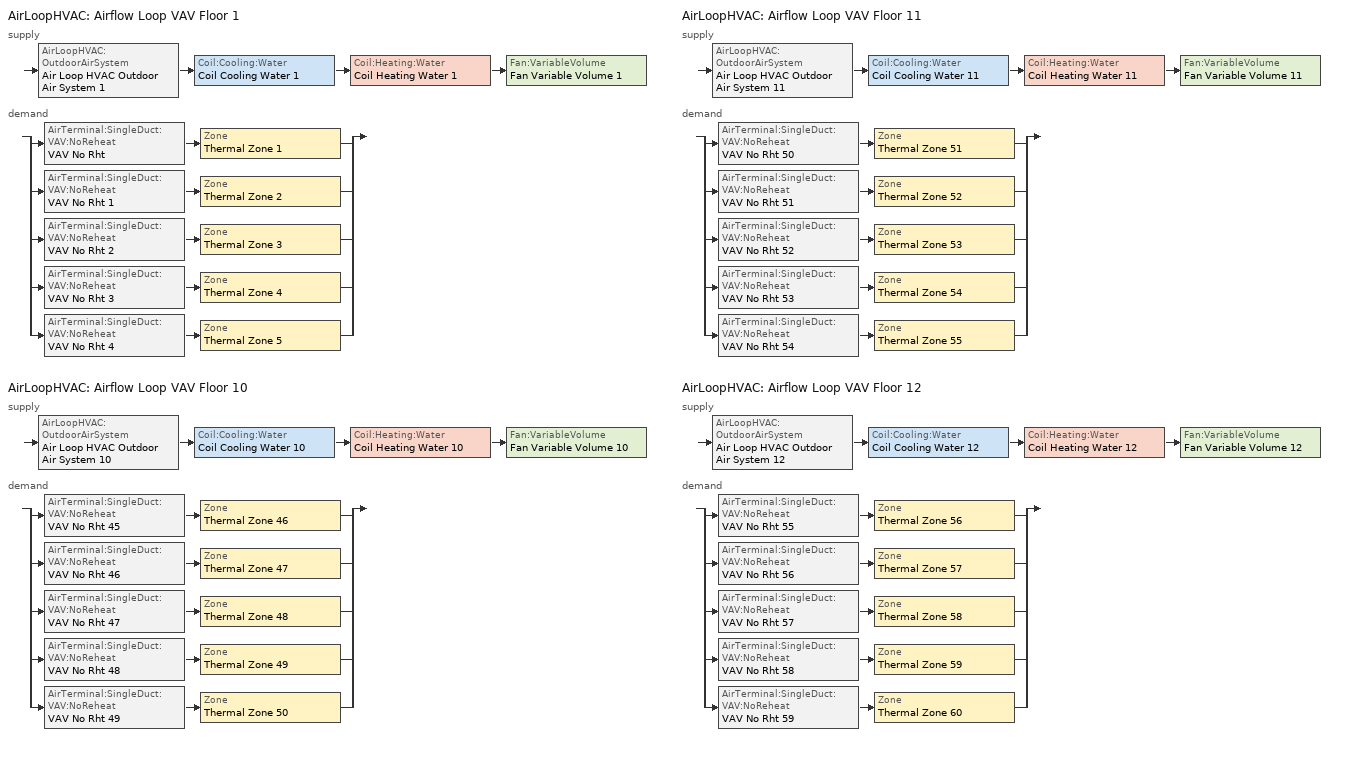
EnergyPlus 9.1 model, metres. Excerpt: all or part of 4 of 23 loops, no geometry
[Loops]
AirLoopHVAC 'Airflow Loop VAV Floor 1'
 supply: AirLoopHVAC:OutdoorAirSystem 'Air Loop HVAC Outdoor Air System 1' > Coil:Cooling:Water 'Coil Cooling Water 1' > Coil:Heating:Water 'Coil Heating Water 1' > Fan:VariableVolume 'Fan Variable Volume 1'
 demand: split
  | AirTerminal:SingleDuct:VAV:NoReheat 'VAV No Rht' > Zone 'Thermal Zone 1'
  | AirTerminal:SingleDuct:VAV:NoReheat 'VAV No Rht 1' > Zone 'Thermal Zone 2'
  | AirTerminal:SingleDuct:VAV:NoReheat 'VAV No Rht 2' > Zone 'Thermal Zone 3'
  | AirTerminal:SingleDuct:VAV:NoReheat 'VAV No Rht 3' > Zone 'Thermal Zone 4'
  | AirTerminal:SingleDuct:VAV:NoReheat 'VAV No Rht 4' > Zone 'Thermal Zone 5'
AirLoopHVAC 'Airflow Loop VAV Floor 10'
 supply: AirLoopHVAC:OutdoorAirSystem 'Air Loop HVAC Outdoor Air System 10' > Coil:Cooling:Water 'Coil Cooling Water 10' > Coil:Heating:Water 'Coil Heating Water 10' > Fan:VariableVolume 'Fan Variable Volume 10'
 demand: split
  | AirTerminal:SingleDuct:VAV:NoReheat 'VAV No Rht 45' > Zone 'Thermal Zone 46'
  | AirTerminal:SingleDuct:VAV:NoReheat 'VAV No Rht 46' > Zone 'Thermal Zone 47'
  | AirTerminal:SingleDuct:VAV:NoReheat 'VAV No Rht 47' > Zone 'Thermal Zone 48'
  | AirTerminal:SingleDuct:VAV:NoReheat 'VAV No Rht 48' > Zone 'Thermal Zone 49'
  | AirTerminal:SingleDuct:VAV:NoReheat 'VAV No Rht 49' > Zone 'Thermal Zone 50'
AirLoopHVAC 'Airflow Loop VAV Floor 11'
 supply: AirLoopHVAC:OutdoorAirSystem 'Air Loop HVAC Outdoor Air System 11' > Coil:Cooling:Water 'Coil Cooling Water 11' > Coil:Heating:Water 'Coil Heating Water 11' > Fan:VariableVolume 'Fan Variable Volume 11'
 demand: split
  | AirTerminal:SingleDuct:VAV:NoReheat 'VAV No Rht 50' > Zone 'Thermal Zone 51'
  | AirTerminal:SingleDuct:VAV:NoReheat 'VAV No Rht 51' > Zone 'Thermal Zone 52'
  | AirTerminal:SingleDuct:VAV:NoReheat 'VAV No Rht 52' > Zone 'Thermal Zone 53'
  | AirTerminal:SingleDuct:VAV:NoReheat 'VAV No Rht 53' > Zone 'Thermal Zone 54'
  | AirTerminal:SingleDuct:VAV:NoReheat 'VAV No Rht 54' > Zone 'Thermal Zone 55'
AirLoopHVAC 'Airflow Loop VAV Floor 12'
 supply: AirLoopHVAC:OutdoorAirSystem 'Air Loop HVAC Outdoor Air System 12' > Coil:Cooling:Water 'Coil Cooling Water 12' > Coil:Heating:Water 'Coil Heating Water 12' > Fan:VariableVolume 'Fan Variable Volume 12'
 demand: split
  | AirTerminal:SingleDuct:VAV:NoReheat 'VAV No Rht 55' > Zone 'Thermal Zone 56'
  | AirTerminal:SingleDuct:VAV:NoReheat 'VAV No Rht 56' > Zone 'Thermal Zone 57'
  | AirTerminal:SingleDuct:VAV:NoReheat 'VAV No Rht 57' > Zone 'Thermal Zone 58'
  | AirTerminal:SingleDuct:VAV:NoReheat 'VAV No Rht 58' > Zone 'Thermal Zone 59'
  | AirTerminal:SingleDuct:VAV:NoReheat 'VAV No Rht 59' > Zone 'Thermal Zone 60'
[ZoneControl:Thermostat]
Name | Zone or ZoneList | Control Type Schedule | Control 1
Thermal Zone 1 Thermostat | Thermal Zone 1 | Thermal Zone 1 Thermostat Schedule | Thermostat Setpoint Dual Setpoint 1
Thermal Zone 2 Thermostat | Thermal Zone 2 | Thermal Zone 2 Thermostat Schedule | Thermostat Setpoint Dual Setpoint 90
Thermal Zone 3 Thermostat | Thermal Zone 3 | Thermal Zone 3 Thermostat Schedule | Thermostat Setpoint Dual Setpoint 91
Thermal Zone 4 Thermostat | Thermal Zone 4 | Thermal Zone 4 Thermostat Schedule | Thermostat Setpoint Dual Setpoint 92
Thermal Zone 46 Thermostat | Thermal Zone 46 | Thermal Zone 46 Thermostat Schedule | Thermostat Setpoint Dual Setpoint 35
Thermal Zone 47 Thermostat | Thermal Zone 47 | Thermal Zone 47 Thermostat Schedule | Thermostat Setpoint Dual Setpoint 36
Thermal Zone 48 Thermostat | Thermal Zone 48 | Thermal Zone 48 Thermostat Schedule | Thermostat Setpoint Dual Setpoint 37
Thermal Zone 49 Thermostat | Thermal Zone 49 | Thermal Zone 49 Thermostat Schedule | Thermostat Setpoint Dual Setpoint 38
Thermal Zone 5 Thermostat | Thermal Zone 5 | Thermal Zone 5 Thermostat Schedule | Thermostat Setpoint Dual Setpoint 93
Thermal Zone 50 Thermostat | Thermal Zone 50 | Thermal Zone 50 Thermostat Schedule | Thermostat Setpoint Dual Setpoint 39
Thermal Zone 51 Thermostat | Thermal Zone 51 | Thermal Zone 51 Thermostat Schedule | Thermostat Setpoint Dual Setpoint 40
Thermal Zone 52 Thermostat | Thermal Zone 52 | Thermal Zone 52 Thermostat Schedule | Thermostat Setpoint Dual Setpoint 41
Thermal Zone 53 Thermostat | Thermal Zone 53 | Thermal Zone 53 Thermostat Schedule | Thermostat Setpoint Dual Setpoint 42
Thermal Zone 54 Thermostat | Thermal Zone 54 | Thermal Zone 54 Thermostat Schedule | Thermostat Setpoint Dual Setpoint 43
Thermal Zone 55 Thermostat | Thermal Zone 55 | Thermal Zone 55 Thermostat Schedule | Thermostat Setpoint Dual Setpoint 44
Thermal Zone 56 Thermostat | Thermal Zone 56 | Thermal Zone 56 Thermostat Schedule | Thermostat Setpoint Dual Setpoint 45
Thermal Zone 57 Thermostat | Thermal Zone 57 | Thermal Zone 57 Thermostat Schedule | Thermostat Setpoint Dual Setpoint 46
Thermal Zone 58 Thermostat | Thermal Zone 58 | Thermal Zone 58 Thermostat Schedule | Thermostat Setpoint Dual Setpoint 47
Thermal Zone 59 Thermostat | Thermal Zone 59 | Thermal Zone 59 Thermostat Schedule | Thermostat Setpoint Dual Setpoint 48
Thermal Zone 60 Thermostat | Thermal Zone 60 | Thermal Zone 60 Thermostat Schedule | Thermostat Setpoint Dual Setpoint 49
[ThermostatSetpoint:DualSetpoint] Heating Setpoint Temperature Schedule=Medium Office HtgSetp; Cooling Setpoint Temperature Schedule=Medium Office ClgSetp
Thermostat Setpoint Dual Setpoint 1; Thermostat Setpoint Dual Setpoint 90; Thermostat Setpoint Dual Setpoint 91; Thermostat Setpoint Dual Setpoint 92; Thermostat Setpoint Dual Setpoint 35; Thermostat Setpoint Dual Setpoint 36; Thermostat Setpoint Dual Setpoint 37; Thermostat Setpoint Dual Setpoint 38; Thermostat Setpoint Dual Setpoint 93; Thermostat Setpoint Dual Setpoint 39; Thermostat Setpoint Dual Setpoint 40; Thermostat Setpoint Dual Setpoint 41; Thermostat Setpoint Dual Setpoint 42; Thermostat Setpoint Dual Setpoint 43; Thermostat Setpoint Dual Setpoint 44; Thermostat Setpoint Dual Setpoint 45; Thermostat Setpoint Dual Setpoint 46; Thermostat Setpoint Dual Setpoint 47; Thermostat Setpoint Dual Setpoint 48; Thermostat Setpoint Dual Setpoint 49
[AirTerminal:SingleDuct:VAV:NoReheat] Availability Schedule=Always On Discrete hvac_library; Maximum Air Flow Rate {m3/s}=Autosize; Zone Minimum Air Flow Input Method=Constant; Constant Minimum Air Flow Fraction=0.3; Fixed Minimum Air Flow Rate {m3/s}=Autosize
VAV No Rht; VAV No Rht 1; VAV No Rht 2; VAV No Rht 3; VAV No Rht 45; VAV No Rht 46; VAV No Rht 47; VAV No Rht 48; VAV No Rht 4; VAV No Rht 49; VAV No Rht 50; VAV No Rht 51; VAV No Rht 52; VAV No Rht 53; VAV No Rht 54; VAV No Rht 55; VAV No Rht 56; VAV No Rht 57; VAV No Rht 58; VAV No Rht 59
[Zone equipment]
Thermal Zone 1: VAV No Rht
Thermal Zone 2: VAV No Rht 1
Thermal Zone 3: VAV No Rht 2
Thermal Zone 4: VAV No Rht 3
Thermal Zone 46: VAV No Rht 45
Thermal Zone 47: VAV No Rht 46
Thermal Zone 48: VAV No Rht 47
Thermal Zone 49: VAV No Rht 48
Thermal Zone 5: VAV No Rht 4
Thermal Zone 50: VAV No Rht 49
Thermal Zone 51: VAV No Rht 50
Thermal Zone 52: VAV No Rht 51
Thermal Zone 53: VAV No Rht 52
Thermal Zone 54: VAV No Rht 53
Thermal Zone 55: VAV No Rht 54
Thermal Zone 56: VAV No Rht 55
Thermal Zone 57: VAV No Rht 56
Thermal Zone 58: VAV No Rht 57
Thermal Zone 59: VAV No Rht 58
Thermal Zone 60: VAV No Rht 59
[Sizing:Zone] Zone Cooling Design Supply Air Temperature Input Method=SupplyAirTemperature; Zone Cooling Design Supply Air Temperature {C}=14; Zone Cooling Design Supply Air Temperature Difference {deltaC}=11.11; Zone Heating Design Supply Air Temperature Input Method=SupplyAirTemperature; Zone Heating Design Supply Air Temperature {C}=40; Zone Heating Design Supply Air Temperature Difference {deltaC}=11.11; Zone Cooling Design Supply Air Humidity Ratio {kgWater/kgDryAir}=0.0085; Zone Heating Design Supply Air Humidity Ratio {kgWater/kgDryAir}=0.008; Design Specification Outdoor Air Object=90.1-2010 - Office - OpenOffice Ventilation; Zone Heating Sizing Factor=1.25; Zone Cooling Sizing Factor=1.15; Cooling Design Air Flow Method=DesignDay; Cooling Design Air Flow Rate {m3/s}=0; Cooling Minimum Air Flow per Zone Floor Area {m3/s-m2}=0.000762; Cooling Minimum Air Flow {m3/s}=0; Cooling Minimum Air Flow Fraction=0; Heating Design Air Flow Method=DesignDay; Heating Design Air Flow Rate {m3/s}=0; Heating Maximum Air Flow per Zone Floor Area {m3/s-m2}=0.002032; Heating Maximum Air Flow {m3/s}=0.141576; Heating Maximum Air Flow Fraction=0.3; Account for Dedicated Outdoor Air System=No
Name | Design Specification Zone Air Distribution Object
Thermal Zone 1 | Thermal Zone 1 Design Spec Zone Air Dist
Thermal Zone 2 | Thermal Zone 2 Design Spec Zone Air Dist
Thermal Zone 3 | Thermal Zone 3 Design Spec Zone Air Dist
Thermal Zone 4 | Thermal Zone 4 Design Spec Zone Air Dist
Thermal Zone 46 | Thermal Zone 46 Design Spec Zone Air Dist
Thermal Zone 47 | Thermal Zone 47 Design Spec Zone Air Dist
Thermal Zone 48 | Thermal Zone 48 Design Spec Zone Air Dist
Thermal Zone 49 | Thermal Zone 49 Design Spec Zone Air Dist
Thermal Zone 5 | Thermal Zone 5 Design Spec Zone Air Dist
Thermal Zone 50 | Thermal Zone 50 Design Spec Zone Air Dist
Thermal Zone 51 | Thermal Zone 51 Design Spec Zone Air Dist
Thermal Zone 52 | Thermal Zone 52 Design Spec Zone Air Dist
Thermal Zone 53 | Thermal Zone 53 Design Spec Zone Air Dist
Thermal Zone 54 | Thermal Zone 54 Design Spec Zone Air Dist
Thermal Zone 55 | Thermal Zone 55 Design Spec Zone Air Dist
Thermal Zone 56 | Thermal Zone 56 Design Spec Zone Air Dist
Thermal Zone 57 | Thermal Zone 57 Design Spec Zone Air Dist
Thermal Zone 58 | Thermal Zone 58 Design Spec Zone Air Dist
Thermal Zone 59 | Thermal Zone 59 Design Spec Zone Air Dist
Thermal Zone 60 | Thermal Zone 60 Design Spec Zone Air Dist
[DesignSpecification:ZoneAirDistribution] Zone Air Distribution Effectiveness in Cooling Mode=1; Zone Air Distribution Effectiveness in Heating Mode=1
Thermal Zone 1 Design Spec Zone Air Dist; Thermal Zone 2 Design Spec Zone Air Dist; Thermal Zone 3 Design Spec Zone Air Dist; Thermal Zone 4 Design Spec Zone Air Dist; Thermal Zone 46 Design Spec Zone Air Dist; Thermal Zone 47 Design Spec Zone Air Dist; Thermal Zone 48 Design Spec Zone Air Dist; Thermal Zone 49 Design Spec Zone Air Dist; Thermal Zone 5 Design Spec Zone Air Dist; Thermal Zone 50 Design Spec Zone Air Dist; Thermal Zone 51 Design Spec Zone Air Dist; Thermal Zone 52 Design Spec Zone Air Dist; Thermal Zone 53 Design Spec Zone Air Dist; Thermal Zone 54 Design Spec Zone Air Dist; Thermal Zone 55 Design Spec Zone Air Dist; Thermal Zone 56 Design Spec Zone Air Dist; Thermal Zone 57 Design Spec Zone Air Dist; Thermal Zone 58 Design Spec Zone Air Dist; Thermal Zone 59 Design Spec Zone Air Dist; Thermal Zone 60 Design Spec Zone Air Dist
[Controller:MechanicalVentilation] Availability Schedule=Always On Discrete; Demand Controlled Ventilation=No; System Outdoor Air Method=ZoneSum; Design Specification Outdoor Air Object Name 1=90.1-2010 - Office - OpenOffice Ventilation; Design Specification Outdoor Air Object Name 2=90.1-2010 - Office - OpenOffice Ventilation; Design Specification Outdoor Air Object Name 3=90.1-2010 - Office - OpenOffice Ventilation; Design Specification Outdoor Air Object Name 4=90.1-2010 - Office - OpenOffice Ventilation; Design Specification Outdoor Air Object Name 5=90.1-2010 - Office - OpenOffice Ventilation
Name | Zone 1 | Design Specification Zone Air Distribution Object Name 1 | Zone 2 | Design Specification Zone Air Distribution Object Name 2 | Zone 3 | Design Specification Zone Air Distribution Object Name 3 | Zone 4 | Design Specification Zone Air Distribution Object Name 4 | Zone 5 | Design Specification Zone Air Distribution Object Name 5
Controller Mechanical Ventilation 1 | Thermal Zone 1 | Thermal Zone 1 Design Spec Zone Air Dist | Thermal Zone 2 | Thermal Zone 2 Design Spec Zone Air Dist | Thermal Zone 3 | Thermal Zone 3 Design Spec Zone Air Dist | Thermal Zone 4 | Thermal Zone 4 Design Spec Zone Air Dist | Thermal Zone 5 | Thermal Zone 5 Design Spec Zone Air Dist
Controller Mechanical Ventilation 10 | Thermal Zone 46 | Thermal Zone 46 Design Spec Zone Air Dist | Thermal Zone 47 | Thermal Zone 47 Design Spec Zone Air Dist | Thermal Zone 48 | Thermal Zone 48 Design Spec Zone Air Dist | Thermal Zone 49 | Thermal Zone 49 Design Spec Zone Air Dist | Thermal Zone 50 | Thermal Zone 50 Design Spec Zone Air Dist
Controller Mechanical Ventilation 11 | Thermal Zone 51 | Thermal Zone 51 Design Spec Zone Air Dist | Thermal Zone 52 | Thermal Zone 52 Design Spec Zone Air Dist | Thermal Zone 53 | Thermal Zone 53 Design Spec Zone Air Dist | Thermal Zone 54 | Thermal Zone 54 Design Spec Zone Air Dist | Thermal Zone 55 | Thermal Zone 55 Design Spec Zone Air Dist
Controller Mechanical Ventilation 12 | Thermal Zone 56 | Thermal Zone 56 Design Spec Zone Air Dist | Thermal Zone 57 | Thermal Zone 57 Design Spec Zone Air Dist | Thermal Zone 58 | Thermal Zone 58 Design Spec Zone Air Dist | Thermal Zone 59 | Thermal Zone 59 Design Spec Zone Air Dist | Thermal Zone 60 | Thermal Zone 60 Design Spec Zone Air Dist
[DesignSpecification:OutdoorAir]
90.1-2010 - Office - OpenOffice Ventilation: Outdoor Air Method=Sum; Outdoor Air Flow per Person {m3/s-person}=0.00235974; Outdoor Air Flow per Zone Floor Area {m3/s-m2}=0.0003048; Outdoor Air Flow per Zone {m3/s}=0; Outdoor Air Flow Air Changes per Hour {1/hr}=0
[AirLoopHVAC] Design Supply Air Flow Rate {m3/s}=AutoSize
Airflow Loop VAV Floor 1; Airflow Loop VAV Floor 10; Airflow Loop VAV Floor 11; Airflow Loop VAV Floor 12
[Sizing:System] Type of Load to Size On=Sensible; Design Outdoor Air Flow Rate {m3/s}=Autosize; Central Heating Maximum System Air Flow Ratio=0.3; Preheat Design Temperature {C}=7; Preheat Design Humidity Ratio {kgWater/kgDryAir}=0.008; Precool Design Temperature {C}=12.8; Precool Design Humidity Ratio {kgWater/kgDryAir}=0.008; Central Cooling Design Supply Air Temperature {C}=12.8; Central Heating Design Supply Air Temperature {C}=12.8; Type of Zone Sum to Use=NonCoincident; 100% Outdoor Air in Cooling=Yes; 100% Outdoor Air in Heating=Yes; Central Cooling Design Supply Air Humidity Ratio {kgWater/kgDryAir}=0.0085; Central Heating Design Supply Air Humidity Ratio {kgWater/kgDryAir}=0.008; Cooling Supply Air Flow Rate Method=DesignDay; Cooling Supply Air Flow Rate {m3/s}=0; Cooling Supply Air Flow Rate Per Floor Area {m3/s-m2}=0.00996765; Cooling Fraction of Autosized Cooling Supply Air Flow Rate=1; Cooling Supply Air Flow Rate Per Unit Cooling Capacity {m3/s-W}=3.94755e-05; Heating Supply Air Flow Rate Method=DesignDay; Heating Supply Air Flow Rate {m3/s}=0; Heating Supply Air Flow Rate Per Floor Area {m3/s-m2}=0.00996765; Heating Fraction of Autosized Heating Supply Air Flow Rate=1; Heating Fraction of Autosized Cooling Supply Air Flow Rate=1; Heating Supply Air Flow Rate Per Unit Heating Capacity {m3/s-W}=3.15882e-05; System Outdoor Air Method=ZoneSum; Zone Maximum Outdoor Air Fraction=1; Cooling Design Capacity Method=CoolingDesignCapacity; Cooling Design Capacity {W}=Autosize; Cooling Design Capacity Per Floor Area {W/m2}=234.7; Fraction of Autosized Cooling Design Capacity=1; Heating Design Capacity Method=HeatingDesignCapacity; Heating Design Capacity {W}=Autosize; Heating Design Capacity Per Floor Area {W/m2}=157; Fraction of Autosized Heating Design Capacity=1; Central Cooling Capacity Control Method=OnOff
Airflow Loop VAV Floor 1; Airflow Loop VAV Floor 10; Airflow Loop VAV Floor 11; Airflow Loop VAV Floor 12
[Controller:WaterCoil] Control Variable=Temperature; Actuator Variable=Flow; Controller Convergence Tolerance {deltaC}=Autosize; Maximum Actuated Flow {m3/s}=Autosize; Minimum Actuated Flow {m3/s}=0
Name | Action
Controller Water Coil 2; Controller Water Coil 22; Controller Water Coil 23; Controller Water Coil 24 | Reverse
Controller Water Coil 1; Controller Water Coil 11; Controller Water Coil 12; Controller Water Coil 13 | Normal
[Controller:OutdoorAir] Minimum Outdoor Air Flow Rate {m3/s}=0; Maximum Outdoor Air Flow Rate {m3/s}=Autosize; Economizer Control Type=NoEconomizer; Economizer Control Action Type=ModulateFlow; Economizer Maximum Limit Dry-Bulb Temperature {C}=28; Economizer Maximum Limit Enthalpy {J/kg}=64000; Economizer Minimum Limit Dry-Bulb Temperature {C}=-100; Lockout Type=NoLockout; Minimum Limit Type=FixedMinimum; High Humidity Control=No; Control High Indoor Humidity Based on Outdoor Humidity Ratio=Yes; Heat Recovery Bypass Control Type=BypassWhenWithinEconomizerLimits
Name | Mechanical Ventilation Controller
Controller Outdoor Air 1 | Controller Mechanical Ventilation 1
Controller Outdoor Air 10 | Controller Mechanical Ventilation 10
Controller Outdoor Air 11 | Controller Mechanical Ventilation 11
Controller Outdoor Air 12 | Controller Mechanical Ventilation 12
[SetpointManager:MixedAir] Control Variable=Temperature
Node 108 OS Default SPM; Node 109 OS Default SPM; Node 110 OS Default SPM; Node 372 OS Default SPM; Node 373 OS Default SPM; Node 374 OS Default SPM; Node 396 OS Default SPM; Node 397 OS Default SPM; Node 398 OS Default SPM; Node 420 OS Default SPM; Node 421 OS Default SPM; Node 422 OS Default SPM
[Coil:Cooling:Water] Availability Schedule=Always On Discrete; Design Water Flow Rate {m3/s}=Autosize; Design Air Flow Rate {m3/s}=Autosize; Design Inlet Water Temperature {C}=Autosize; Design Inlet Air Temperature {C}=Autosize; Design Outlet Air Temperature {C}=Autosize; Design Inlet Air Humidity Ratio {kgWater/kgDryAir}=Autosize; Design Outlet Air Humidity Ratio {kgWater/kgDryAir}=Autosize; Type of Analysis=SimpleAnalysis; Heat Exchanger Configuration=CrossFlow
Coil Cooling Water 1; Coil Cooling Water 10; Coil Cooling Water 11; Coil Cooling Water 12
[Coil:Heating:Water] Availability Schedule=Always On Discrete; U-Factor Times Area Value {W/K}=Autosize; Maximum Water Flow Rate {m3/s}=Autosize; Performance Input Method=UFactorTimesAreaAndDesignWaterFlowRate; Rated Capacity {W}=Autosize; Rated Inlet Water Temperature {C}=82.2; Rated Inlet Air Temperature {C}=16.6; Rated Outlet Water Temperature {C}=71.1; Rated Outlet Air Temperature {C}=32.2; Rated Ratio for Air and Water Convection=0.5
Coil Heating Water 1; Coil Heating Water 10; Coil Heating Water 11; Coil Heating Water 12
[Fan:VariableVolume] Fan Total Efficiency=0.6045; Pressure Rise {Pa}=500; Maximum Flow Rate {m3/s}=AutoSize; Fan Power Minimum Flow Rate Input Method=FixedFlowRate; Fan Power Minimum Flow Fraction=0; Fan Power Minimum Air Flow Rate {m3/s}=0; Motor Efficiency=0.93; Motor In Airstream Fraction=1; Fan Power Coefficient 1=0.0407599; Fan Power Coefficient 2=0.088045; Fan Power Coefficient 3=-0.0729261; Fan Power Coefficient 4=0.94374; Fan Power Coefficient 5=0
Name | Availability Schedule
Fan Variable Volume 1 | Always On Discrete
Fan Variable Volume 10 | Always On Discrete 9
Fan Variable Volume 11 | Always On Discrete 10
Fan Variable Volume 12 | Always On Discrete 11
[SetpointManager:Scheduled] Control Variable=Temperature; Schedule=Deck_Temperature 1
Setpoint Manager Scheduled 1; Setpoint Manager Scheduled 12; Setpoint Manager Scheduled 13; Setpoint Manager Scheduled 14
[Schedule:Compact]
Thermal Zone 1 Thermostat Schedule; Thermal Zone 2 Thermostat Schedule; Thermal Zone 3 Thermostat Schedule; Thermal Zone 4 Thermostat Schedule; Thermal Zone 46 Thermostat Schedule; Thermal Zone 47 Thermostat Schedule; Thermal Zone 48 Thermostat Schedule; Thermal Zone 49 Thermostat Schedule; Thermal Zone 5 Thermostat Schedule; Thermal Zone 50 Thermostat Schedule; Thermal Zone 51 Thermostat Schedule; Thermal Zone 52 Thermostat Schedule; Thermal Zone 53 Thermostat Schedule; Thermal Zone 54 Thermostat Schedule; Thermal Zone 55 Thermostat Schedule; Thermal Zone 56 Thermostat Schedule; Thermal Zone 57 Thermostat Schedule; Thermal Zone 58 Thermostat Schedule; Thermal Zone 59 Thermostat Schedule; Thermal Zone 60 Thermostat Schedule: Through: 12/31, For: AllDays, Until: 24:00, 4
[Schedule:Day:Interval]
Medium Office HtgSetp Rule 1 Day Schedule; Medium Office HtgSetp Summer Design Day: No, 24:00, 15.6
Medium Office HtgSetp Default Schedule: No, 06:00, 15.6, 22:00, 21, 24:00, 15.6
Medium Office HtgSetp Rule 2 Day Schedule: No, 06:00, 15.6, 18:00, 21, 24:00, 15.6
Medium Office HtgSetp Winter Design Day: No, 24:00, 21
Medium Office ClgSetp Rule 1 Day Schedule; Medium Office ClgSetp Winter Design Day: No, 24:00, 26.7
Medium Office ClgSetp Default Schedule; Medium Office ClgSetp Summer Design Day: No, 06:00, 26.7, 22:00, 24, 24:00, 26.7
Medium Office ClgSetp Rule 2 Day Schedule: No, 06:00, 26.7, 18:00, 24, 24:00, 26.7
Deck_Temperature_Default 1; Deck_Temperature_Summer_Design_Day 1; Deck_Temperature_Winter_Design_Day 1: No, 24:00, 12.8
[Schedule:Week:Daily]
Medium Office HtgSetp Week Rule - Jan1-Dec31: Medium Office HtgSetp Rule 1 Day Schedule, Medium Office HtgSetp Default Schedule, Medium Office HtgSetp Default Schedule, Medium Office HtgSetp Default Schedule, Medium Office HtgSetp Default Schedule, Medium Office HtgSetp Default Schedule, Medium Office HtgSetp Rule 2 Day Schedule, Medium Office HtgSetp Default Schedule, Medium Office HtgSetp Summer Design Day, Medium Office HtgSetp Winter Design Day, Medium Office HtgSetp Default Schedule, Medium Office HtgSetp Default Schedule
Medium Office ClgSetp Week Rule - Jan1-Dec31: Medium Office ClgSetp Rule 1 Day Schedule, Medium Office ClgSetp Default Schedule, Medium Office ClgSetp Default Schedule, Medium Office ClgSetp Default Schedule, Medium Office ClgSetp Default Schedule, Medium Office ClgSetp Default Schedule, Medium Office ClgSetp Rule 2 Day Schedule, Medium Office ClgSetp Default Schedule, Medium Office ClgSetp Summer Design Day, Medium Office ClgSetp Winter Design Day, Medium Office ClgSetp Default Schedule, Medium Office ClgSetp Default Schedule
Deck_Temperature 1 Week Rule - Jan1-Dec31: Deck_Temperature_Default 1, Deck_Temperature_Default 1, Deck_Temperature_Default 1, Deck_Temperature_Default 1, Deck_Temperature_Default 1, Deck_Temperature_Default 1, Deck_Temperature_Default 1, Deck_Temperature_Default 1, Deck_Temperature_Summer_Design_Day 1, Deck_Temperature_Winter_Design_Day 1, Deck_Temperature_Default 1, Deck_Temperature_Default 1
[Schedule:Year]
Medium Office HtgSetp: Medium Office HtgSetp Week Rule - Jan1-Dec31, 1, 1, 12, 31
Medium Office ClgSetp: Medium Office ClgSetp Week Rule - Jan1-Dec31, 1, 1, 12, 31
Deck_Temperature 1: Deck_Temperature 1 Week Rule - Jan1-Dec31, 1, 1, 12, 31
[Schedule:Constant]
Always On Discrete hvac_library: OnOff hvac_library, 1
Always On Discrete; Always On Discrete 10; Always On Discrete 11; Always On Discrete 9: OnOff, 1
